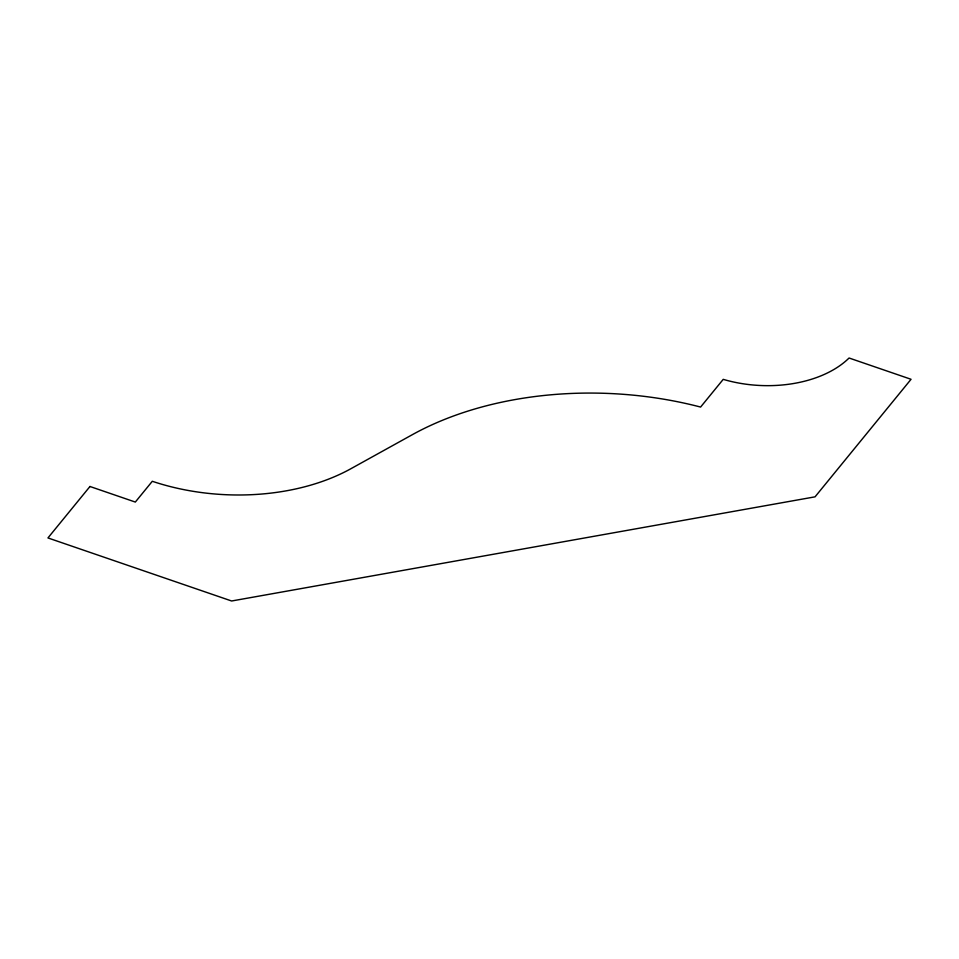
<?xml version="1.0" encoding="UTF-8"?>
<svg xmlns="http://www.w3.org/2000/svg" width="959" height="959" viewBox="0 0 959 959"><rect width="100%" height="100%" fill="white"/><g stroke="black" fill="none" stroke-linecap="round" stroke-linejoin="round"><path stroke-width="1.44" d="M89.966 486.489L47.95 537.939L231.634 600.993L815.054 496.834L911.05 379.284L849.063 358.007A101.45 63.438 2.9 0 1 723.23 379.356L700.597 407.06A280.615 175.449 2.9 0 0 412.454 434.619L350.934 468.699A177.547 111.004 2.9 0 1 152.301 481.286L135.327 502.06L89.966 486.489"/></g></svg>
